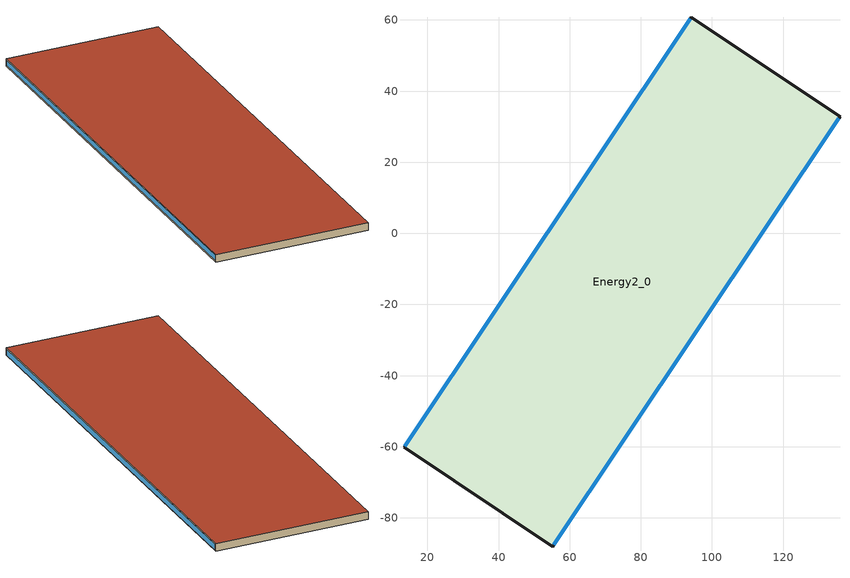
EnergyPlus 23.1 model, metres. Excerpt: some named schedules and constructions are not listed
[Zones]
Energy2_0
 floor outside (90.1-2019 Nonresidential CZ 0 Exterior Floor (Mass)): 94.16,60.76 136,32.83 55.24,-88.12 13.4,-60.18 z-14.42
 wall outside (90.1-2019 Nonresidential CZ 0 Exterior Wall (Mass)): 94.16,60.76 13.4,-60.18 55.24,-88.12 136,32.83 94.16,60.76 z-14.42:-11.9
 window (Solarban 72 (2) on Starphire - Solarban 72 (4) on Starphire - Starphire (Argon)): 93.92,60.4 13.64,-59.81 z-13.89:-12.27; 55.58,-87.61 135.66,32.32 z-14.08:-12.3
 roof outside (90.1-2019 Nonresidential CZ 0 Exterior Roof (Mass)): 94.16,60.76 13.4,-60.18 55.24,-88.12 136,32.83 z-11.9
[EnergyManagementSystem:Sensor] Output:Variable Index Key=Environment
Name | Output:Variable
OutdoorTemp | Site Outdoor Air Drybulb Temperature
OutdoorRelHumid | Site Outdoor Air Relative Humidity
[ZoneHVAC:IdealLoadsAirSystem]
Energy2_0 Ideal Loads Air: Maximum Heating Supply Air Temperature {C}=35; Minimum Cooling Supply Air Temperature {C}=12; Maximum Heating Supply Air Humidity Ratio {kgWater/kgDryAir}=0.01; Minimum Cooling Supply Air Humidity Ratio {kgWater/kgDryAir}=0.008; Heating Limit=LimitFlowRateAndCapacity; MaximumHeatingAirFlowRate [m3/s]=Autosize; MaximumSensibleHeatingCapacity [W]=Autosize; Cooling Limit=LimitFlowRateAndCapacity; MaximumCoolingAirFlowRate [m3/s]=Autosize; MaximumTotalCoolingCapacity [W]=Autosize; HeatingAvailabilitySchedule=Off; CoolingAvailabilitySchedule=CoolAvail_Energy2_0; Dehumidification Control Type=Humidistat; Humidification Control Type=Humidistat; Design Specification Outdoor Air Object=Energy2_0MinFreshAir; Demand Controlled Ventilation Type=OccupancySchedule; Outdoor Air Economizer Type=NoEconomizer; Heat Recovery Type=None; SensibleHeatRecoveryEffectiveness=0.7; LatentHeatRecoveryEffectiveness=0.65
[Schedule:Constant]
Off: Value=0
[Schedule:Day:Hourly]
13a46f4f-f023-4d97-bc89-9e15cc504736: Fraction, 0, 0, 0, 0, 0, 0, 0, 0, 1, 1, 1, 1, 1, 1, 1, 1, 1, 0.2, 0.2, 0.2, 0.2, 0, 0, 0
2db9fe6b-5451-4ef8-b29c-43ce3ec11145: Fraction, 0, 0, 0, 0, 0, 0, 0, 0, 0, 0, 0, 0, 0, 0, 0, 0, 0, 0, 0, 0, 0, 0, 0, 0
1834927a-b472-4396-8721-2c7e9bc78555: Fraction, 0, 0, 0, 0, 0, 0, 0, 0, 0.5, 0.5, 0.5, 0.5, 0.5, 0.5, 0.5, 0.5, 0.5, 0.2, 0.2, 0.2, 0.2, 0, 0, 0
11972c52-61c8-4f57-88bb-7496af982186: Fraction, 0.1773, 0.1773, 0.1773, 0.1773, 0.1773, 0.1773, 0.1773, 0.9, 0.9, 0.9, 0.9, 0.9, 0.9, 0.9, 0.9, 0.9, 0.9, 0.9, 0.9, 0.9, 0.9, 0.1773, 0.1773, 0.1773
d54c6378-4a6c-45db-9de4-900cf3df8b70: Fraction, 0.1773, 0.1773, 0.1773, 0.1773, 0.1773, 0.1773, 0.1773, 0.1773, 0.1773, 0.1773, 0.1773, 0.1773, 0.1773, 0.1773, 0.1773, 0.1773, 0.1773, 0.1773, 0.1773, 0.1773, 0.1773, 0.1773, 0.1773, 0.1773
852b5676-d480-4d98-a6f2-b27ff55470ac: Fraction, 0.1773, 0.1773, 0.1773, 0.1773, 0.1773, 0.1773, 0.1773, 0.1773, 0.5, 0.5, 0.5, 0.5, 0.5, 0.5, 0.5, 0.5, 0.5, 0.5, 0.5, 0.5, 0.1773, 0.1773, 0.1773, 0.1773
28ff5dd8-2adb-4925-b8d8-fbb9354c33e4: Fraction, 0.4, 0.4, 0.4, 0.4, 0.4, 0.4, 0.4, 0.4, 1, 1, 1, 1, 1, 1, 1, 1, 1, 0.4, 0.4, 0.4, 0.4, 0.4, 0.4, 0.4
d93732f1-78b8-4d49-a862-33fb61c03296: Fraction, 0.4, 0.4, 0.4, 0.4, 0.4, 0.4, 0.4, 0.4, 0.4, 0.4, 0.4, 0.4, 0.4, 0.4, 0.4, 0.4, 0.4, 0.4, 0.4, 0.4, 0.4, 0.4, 0.4, 0.4
d121ed73-165e-4655-82d5-77e987343f9d: Fraction, 0.3, 0.3, 0.3, 0.3, 0.3, 0.3, 0.3, 0.3, 0.3, 0.3, 0.3, 0.3, 0.3, 0.3, 0.3, 0.3, 0.3, 0.3, 0.3, 0.3, 0.3, 0.3, 0.3, 0.3
e1321285-c9d6-467d-9a4d-bb59ab9c38de: Fraction, 0.3, 0.3, 0.3, 0.3, 0.3, 0.3, 0.3, 0.3, 0.5, 0.5, 0.5, 0.5, 0.5, 0.5, 0.5, 0.5, 0.5, 0.3, 0.3, 0.3, 0.3, 0.3, 0.3, 0.3
6eae5fcb-f210-4554-b78a-d644e64b50cd: Temperature, 15.5556, 15.5556, 15.5556, 15.5556, 15.5556, 15.5556, 17.7778, 20, 21.1111, 21.1111, 21.1111, 21.1111, 21.1111, 21.1111, 21.1111, 21.1111, 21.1111, 21.1111, 21.1111, 21.1111, 21.1111, 15.5556, 15.5556, 15.5556
089cb1a9-872b-4d62-bde8-366e85460b60: Temperature, 15.5556, 15.5556, 15.5556, 15.5556, 15.5556, 15.5556, 15.5556, 15.5556, 15.5556, 15.5556, 15.5556, 15.5556, 15.5556, 15.5556, 15.5556, 15.5556, 15.5556, 15.5556, 15.5556, 15.5556, 15.5556, 15.5556, 15.5556, 15.5556
0abf24fc-20c7-45bb-90a8-b07ba7ab6a7e: Temperature, 29.4444, 29.4444, 29.4444, 29.4444, 29.4444, 29.4444, 27.7778, 25.5556, 23.8889, 23.8889, 23.8889, 23.8889, 23.8889, 23.8889, 23.8889, 23.8889, 23.8889, 23.8889, 23.8889, 23.8889, 23.8889, 29.4444, 29.4444, 29.4444
18258847-b270-4902-b840-7599321f034f: Temperature, 23.8889, 23.8889, 23.8889, 23.8889, 23.8889, 23.8889, 23.8889, 23.8889, 23.8889, 23.8889, 23.8889, 23.8889, 23.8889, 23.8889, 23.8889, 23.8889, 23.8889, 23.8889, 23.8889, 23.8889, 23.8889, 23.8889, 23.8889, 23.8889
21f12781-878c-47e9-a5a0-03ecfa6941f0: Fraction, 1, 1, 1, 1, 1, 1, 1, 1, 0, 0, 0, 0, 0, 1, 0, 0, 0, 0, 0, 0, 0, 0, 0, 0
fe7e3dc9-87b3-4a28-9b5f-b19a36f037ea: Fraction, 1, 1, 1, 1, 1, 1, 1, 1, 0, 0, 0, 0, 0, 0, 0, 0, 0, 0, 0, 0, 0, 0, 0, 0
a73f7112-84e2-42db-86e7-c656d65c491d: Fraction, 1, 1, 1, 1, 1, 1, 1, 1, 0, 0, 0, 1, 1, 1, 1, 1, 0, 0, 0, 0, 0, 0, 0, 1
56d89397-f1b6-4b60-b022-b20c0ff36c45: Fraction, 1, 1, 1, 1, 1, 1, 1, 1, 0, 0, 0, 0, 0, 0, 0, 0, 0, 0, 0, 0, 0, 0, 0, 1
0333a8ab-7f12-4991-ba72-e6ac38eb5f11: Fraction, 1, 1, 1, 1, 1, 1, 1, 1, 0, 0, 0, 0, 1, 1, 1, 0, 0, 0, 0, 0, 0, 0, 0, 0
563aa0a0-de1c-4dcd-9923-af4697bd2a51: Fraction, 1, 1, 1, 1, 1, 1, 1, 1, 0, 0, 0, 0, 0, 0, 0, 0, 0, 0, 0, 0, 0, 0, 1, 1
b026acb7-a1b6-44fb-9d2b-3165b5b131c3: Fraction, 1, 1, 1, 1, 1, 1, 1, 0, 0, 0, 0, 0, 1, 1, 1, 1, 0, 0, 0, 0, 0, 0, 0, 1
33981518-7ef0-442e-ab2b-ffb34e2b673a: Fraction, 1, 1, 1, 1, 1, 1, 1, 1, 0, 0, 0, 0, 1, 1, 1, 1, 1, 0, 0, 0, 0, 0, 0, 0
929dfe85-0615-4eb0-946b-ccf02b806e2e: Fraction, 1, 1, 1, 1, 1, 1, 1, 1, 0, 0, 0, 0, 1, 1, 1, 1, 1, 0, 0, 0, 0, 0, 0, 1
89f60293-fed8-48f2-a410-7197974f586e: Fraction, 1, 1, 1, 1, 1, 0, 0, 0, 0, 0, 1, 1, 1, 1, 0, 0, 0, 0, 0, 0, 0, 0, 1, 1
945f5491-48ad-41d3-8c61-1bfe93c9a4be: Fraction, 1, 1, 1, 1, 1, 0, 0, 0, 0, 0, 0, 0, 0, 0, 0, 1, 1, 1, 1, 1, 1, 1, 1, 1
bfdeaa0c-acbd-429b-9336-e543fa67744a: Fraction, 1, 1, 1, 1, 1, 1, 1, 0, 0, 0, 0, 0, 0, 0, 0, 0, 0, 0, 0, 0, 0, 0, 1, 1
924a2a8f-4cb6-4474-8844-1813272142ba: Fraction, 1, 1, 1, 1, 1, 1, 1, 0, 0, 0, 0, 0, 0, 0, 0, 0, 0, 0, 0, 0, 0, 0, 0, 1
1fd2d73d-96ab-404f-9f83-3b838016c5ef: Fraction, 1, 1, 1, 1, 1, 1, 1, 1, 1, 1, 1, 0, 0, 0, 0, 0, 0, 0, 0, 0, 1, 1, 1, 1
0eff48bd-d7ae-4497-a69b-ccaeb5255d42: Fraction, 1, 1, 1, 1, 1, 1, 0, 0, 0, 0, 0, 0, 0, 0, 0, 0, 0, 0, 0, 0, 0, 1, 1, 1
8adb5b41-13ca-4b4c-8925-bdbd0cfe70fa: Fraction, 1, 1, 1, 1, 0, 0, 0, 0, 0, 0, 0, 0, 0, 0, 0, 0, 0, 0, 0, 0, 0, 1, 1, 1
80578248-8f2d-475b-ae8a-7fab8cad3d31: Fraction, 1, 1, 1, 1, 1, 1, 1, 1, 1, 1, 1, 1, 1, 1, 0, 0, 0, 0, 0, 0, 1, 1, 1, 1
48956429-4053-4d67-8141-143e33d3aca5: Fraction, 1, 1, 1, 1, 1, 1, 0, 0, 0, 0, 0, 0, 0, 0, 0, 0, 0, 0, 0, 0, 0, 0, 1, 1
f618b59c-ee9d-41ad-af7e-3aaced08bdd3: Fraction, 0, 1, 1, 1, 1, 1, 1, 1, 0, 0, 0, 0, 0, 1, 0, 0, 0, 0, 1, 1, 1, 1, 1, 1
48b03a05-ec6a-4910-99ed-f4f71fb3f633: Fraction, 1, 1, 1, 1, 1, 1, 0, 0, 0, 0, 0, 0, 1, 1, 0, 0, 1, 1, 1, 1, 1, 1, 1, 1
f3bf0ef9-4f15-442e-8b4d-ad8c7eec6873: Fraction, 1, 1, 1, 1, 1, 1, 1, 1, 0, 0, 0, 0, 0, 0, 0, 0, 0, 0, 0, 0, 0, 1, 1, 1
24b0406e-8c7e-4a7e-aae1-926edce474ec: Fraction, 1, 1, 1, 0, 0, 0, 0, 0, 0, 0, 0, 0, 0, 0, 0, 0, 0, 0, 0, 0, 0, 0, 0, 0
e4907555-4e54-4120-b1cd-4672fa906bf1: Fraction, 1, 1, 1, 1, 1, 1, 1, 1, 0, 0, 0, 0, 1, 1, 1, 1, 0, 0, 0, 0, 0, 0, 0, 0
5d1492c2-2402-4f14-b121-478ca3afdd3d: Fraction, 0, 0, 0, 0, 0, 0, 0, 0, 1, 1, 1, 1, 1, 1, 1, 1, 0, 0, 0, 0, 0, 0, 0, 0
8cde0b73-3c50-42f0-9d71-1ad014163f18: Fraction, 0, 0, 0, 1, 1, 1, 1, 1, 0, 0, 0, 0, 0, 0, 0, 0, 0, 0, 0, 0, 0, 0, 0, 0
6866fbef-0c7b-4552-afa1-fb17d8117ed4: Fraction, 0, 0, 0, 1, 1, 1, 1, 1, 0, 0, 0, 0, 0, 1, 1, 1, 0, 0, 0, 0, 0, 0, 0, 0
fbc1f4b1-94fd-4158-a6fc-4464aa89db36: Fraction, 0, 1, 1, 1, 1, 1, 1, 1, 0, 0, 0, 0, 0, 1, 1, 0, 0, 0, 0, 0, 0, 0, 0, 0
1b8cd8db-6828-4990-a967-d053e3eaf599: Fraction, 0, 0, 0, 0, 1, 1, 1, 1, 0, 0, 0, 0, 0, 0, 0, 0, 0, 0, 0, 0, 0, 0, 0, 0
e888f13a-7708-402c-bcb5-ba7acb6079db: Fraction, 1, 1, 1, 1, 1, 1, 1, 1, 1, 0, 1, 1, 1, 1, 1, 1, 1, 0, 0, 1, 1, 1, 1, 1
2d2cce79-955b-4863-8bdb-a3a38817c5fe: Fraction, 1, 1, 1, 1, 1, 1, 1, 1, 0, 0, 0, 1, 1, 1, 1, 1, 0, 1, 1, 1, 1, 1, 1, 1
37f10f19-8397-472c-8997-6e170ab28a6f: Fraction, 0, 1, 1, 1, 1, 1, 1, 1, 0, 0, 0, 0, 1, 1, 1, 0, 0, 0, 0, 0, 0, 0, 0, 0
bd344d2e-72e5-4330-bb72-d0483782c11b: Fraction, 0, 0, 0, 0, 0, 0, 0, 0, 0, 0, 0, 0, 1, 0, 0, 0, 0, 0, 0, 0, 0, 0, 0, 0
7c939d7d-cd16-492d-885f-dfab2e34adff: Fraction, 0, 1, 1, 1, 1, 1, 1, 1, 0, 0, 0, 0, 0, 0, 0, 0, 0, 0, 0, 0, 0, 0, 0, 0
e164762b-5979-400a-a8ff-6dd701871c5f: Fraction, 0, 1, 0, 0, 1, 0, 0, 0, 0, 0, 0, 1, 1, 1, 1, 1, 1, 0, 0, 0, 0, 0, 0, 0
4fc9ed29-d7b6-44db-950a-15beb9ebb37b: Fraction, 0, 0, 0, 0, 0, 0, 0, 0, 0, 0, 0, 0, 1, 0, 1, 0, 0, 0, 0, 0, 0, 0, 0, 0
88e8619d-58fe-4249-99d8-fe70512d1af5: Fraction, 0, 0, 0, 0, 0, 0, 0, 0, 0, 0, 0, 1, 0, 0, 1, 1, 0, 0, 0, 0, 0, 0, 0, 1
22a27895-f3ba-4ec6-94f2-b4f0f2c895e8: Fraction, 0, 0, 0, 1, 1, 1, 1, 1, 0, 0, 0, 1, 1, 1, 1, 0, 0, 0, 0, 0, 0, 1, 1, 0
c129f35f-2883-4a62-8be4-1dfcb928e478: Fraction, 0, 1, 1, 1, 1, 1, 1, 1, 0, 0, 0, 1, 1, 1, 1, 1, 0, 0, 1, 0, 0, 1, 1, 1
cef555a9-8f2c-4cae-a8bb-3c9906090c56: Fraction, 1, 1, 1, 1, 1, 1, 1, 1, 0, 0, 0, 1, 1, 1, 1, 0, 0, 0, 0, 1, 0, 0, 1, 1
fe5e9fc1-4e52-42fc-89f5-21a3e4e988cb: Fraction, 1, 1, 1, 1, 1, 1, 1, 1, 1, 1, 0, 0, 0, 0, 0, 0, 0, 0, 0, 1, 1, 1, 1, 1
48caa031-848f-4372-a5b1-15461784c8cb: Fraction, 1, 1, 1, 1, 1, 1, 1, 1, 0, 0, 0, 1, 1, 1, 1, 1, 1, 0, 1, 1, 1, 1, 1, 1
2fc52fb4-8229-4bd4-b20a-1791686991ef: Fraction, 1, 1, 0, 0, 1, 1, 0, 0, 0, 0, 0, 1, 0, 0, 1, 1, 0, 0, 0, 0, 0, 0, 0, 0
af89ec07-b891-4201-9c88-12cb8b9d20bc: Fraction, 0, 1, 1, 0, 1, 1, 0, 0, 0, 0, 0, 1, 1, 1, 1, 1, 1, 0, 0, 0, 0, 0, 0, 0
d1607279-2ac5-4c14-b95d-6053dd797aea: Fraction, 0, 0, 0, 0, 1, 1, 1, 1, 0, 0, 0, 1, 1, 1, 1, 1, 0, 0, 0, 0, 0, 0, 0, 0
fb577d99-8cd6-4267-86de-9bd59162c578: Fraction, 1, 1, 1, 1, 1, 1, 1, 1, 0, 0, 0, 1, 1, 1, 1, 1, 0, 0, 0, 0, 0, 0, 0, 0
b83d324d-5218-4d99-ac76-73b903d5b33d: Fraction, 0, 0, 1, 1, 1, 1, 1, 0, 0, 0, 0, 1, 1, 1, 1, 1, 1, 0, 0, 0, 0, 0, 0, 0
e5d67b4b-f536-4cce-aa0f-aae9326d9816: Fraction, 0, 0, 0, 0, 0, 0, 0, 0, 0, 0, 0, 0, 0, 1, 0, 0, 0, 0, 0, 0, 0, 0, 0, 0
f2348dd7-d9e1-4549-a9e7-f9f96cd8633b: Fraction, 0, 0, 0, 0, 0, 0, 0, 0, 0, 0, 0, 1, 1, 1, 0, 0, 0, 0, 0, 0, 0, 0, 0, 0
1292176d-a558-4a9b-bca7-40e962ce1e5a: Fraction, 0, 0, 0, 0, 0, 0, 0, 0, 0, 0, 0, 0, 1, 1, 1, 1, 0, 0, 0, 0, 0, 0, 0, 0
620ee52b-3ac3-4233-acb6-e3fef04a9745: Fraction, 0, 0, 0, 1, 1, 1, 1, 1, 0, 0, 0, 1, 1, 1, 1, 1, 0, 0, 0, 0, 0, 0, 0, 0
fd1aff2d-39ed-4238-8141-71dbc006fd1f: Fraction, 1, 1, 1, 0, 1, 1, 1, 1, 0, 0, 0, 1, 1, 1, 1, 1, 1, 0, 0, 0, 0, 0, 0, 1
cfc1c589-d08e-4b56-b9f7-22530813750a: Fraction, 1, 1, 1, 1, 1, 1, 1, 1, 0, 0, 0, 1, 1, 1, 1, 1, 1, 0, 0, 0, 0, 0, 0, 1
6b6fd196-1a8d-4ba5-81da-193bafcdf111: Fraction, 1, 1, 1, 1, 0, 0, 0, 1, 0, 0, 1, 1, 1, 1, 1, 1, 1, 0, 0, 0, 0, 0, 0, 0
c769405a-e0ef-4ebd-b90b-7f401a151288: Fraction, 1, 1, 1, 1, 0, 0, 0, 0, 0, 0, 0, 1, 1, 1, 1, 1, 1, 0, 0, 0, 0, 0, 0, 0
68fe2891-ed24-4df1-856a-f7462a0e4480: Fraction, 0, 0, 0, 0, 0, 0, 0, 0, 0, 0, 0, 1, 1, 1, 1, 1, 0, 0, 0, 0, 0, 1, 1, 1
247e6a7f-472e-4a30-9508-a1b3528e340d: Fraction, 1, 1, 1, 1, 1, 1, 1, 1, 1, 1, 0, 0, 0, 0, 1, 1, 0, 0, 0, 1, 1, 0, 1, 0
fd0f76b6-7959-4420-8d44-bc357bad99ac: Fraction, 0, 1, 1, 1, 1, 1, 1, 1, 1, 1, 1, 1, 0, 1, 0, 1, 1, 1, 1, 1, 1, 1, 1, 1
fc4b0588-b6f4-4942-a87b-50d6d558951f: Fraction, 1, 1, 1, 1, 1, 1, 1, 1, 0, 0, 0, 1, 0, 1, 1, 0, 0, 0, 0, 1, 0, 1, 1, 1
9a0d2cdc-bf70-4482-80be-2c59644eb95f: Fraction, 1, 1, 1, 1, 1, 1, 1, 1, 0, 0, 0, 1, 1, 1, 1, 1, 1, 1, 0, 0, 0, 0, 0, 0
f644d704-e214-4f5f-8555-492920dbc766: Fraction, 1, 0, 1, 1, 1, 0, 1, 1, 0, 0, 0, 1, 1, 1, 1, 1, 1, 0, 0, 0, 0, 0, 0, 0
deda971f-f25b-480a-b77f-caacd7064db8: Fraction, 0, 0, 0, 0, 0, 1, 1, 0, 0, 0, 0, 0, 1, 1, 1, 1, 0, 0, 0, 0, 1, 1, 1, 0
ef51f257-0d73-4bda-9942-14d475410d0f: Fraction, 0, 1, 0, 1, 1, 1, 1, 1, 0, 0, 0, 1, 1, 1, 1, 1, 1, 0, 0, 0, 0, 0, 0, 0
35478fa0-0fa8-4697-b19a-27e67c41df23: Fraction, 0, 1, 1, 1, 1, 1, 0, 1, 0, 0, 0, 1, 1, 1, 1, 1, 1, 1, 0, 0, 0, 0, 0, 0
03304ea6-c0d4-4455-88d7-0affab8cab73: Fraction, 0, 0, 0, 1, 1, 1, 1, 1, 0, 0, 0, 1, 1, 1, 1, 1, 1, 1, 0, 0, 0, 0, 0, 0
a3b57e55-2349-4a9e-8df5-443d0ea0671e: Fraction, 0, 0, 0, 0, 1, 1, 1, 1, 0, 0, 0, 1, 1, 1, 1, 1, 1, 1, 0, 0, 0, 0, 0, 0
6a074689-baf7-4c8d-b032-824a1ac253a4: Fraction, 0, 0, 1, 1, 1, 1, 1, 1, 0, 0, 0, 1, 1, 1, 1, 1, 0, 1, 1, 1, 0, 1, 1, 1
040560f2-dba6-4fb4-b05e-927241e955ef: Fraction, 0, 0, 0, 0, 1, 1, 1, 1, 0, 0, 1, 1, 1, 1, 1, 1, 1, 0, 0, 0, 0, 0, 0, 0
3fa193b9-2cf2-48b1-a4d2-47a411e17864: Fraction, 0, 0, 0, 0, 0, 1, 0, 0, 0, 1, 1, 1, 1, 1, 1, 1, 1, 1, 0, 0, 0, 0, 0, 0
2a544d4b-e79d-4a35-b422-dbdd26882ee6: Fraction, 0, 0, 0, 1, 1, 1, 1, 0, 0, 0, 0, 1, 1, 1, 1, 1, 1, 1, 0, 0, 0, 0, 0, 0
c0a26d80-857e-46c4-bbdc-f7681e6c6ce8: Fraction, 1, 1, 1, 0, 1, 0, 1, 1, 0, 0, 0, 0, 1, 1, 1, 1, 1, 0, 0, 0, 0, 0, 0, 0
40409bc4-246b-401c-9ce9-8dc75bb82309: Fraction, 0, 0, 1, 1, 1, 1, 1, 1, 0, 1, 1, 1, 1, 1, 0, 1, 0, 0, 0, 1, 0, 0, 1, 1
1c089fa8-2d92-4b00-bce6-2bc76849936f: Fraction, 1, 1, 1, 1, 1, 1, 0, 1, 0, 1, 1, 1, 1, 1, 1, 1, 1, 1, 0, 0, 0, 0, 0, 0
faf0f2ff-b69b-4006-a516-179f375f6cc7: Fraction, 0, 1, 1, 1, 1, 1, 0, 1, 0, 0, 0, 1, 1, 1, 0, 0, 0, 0, 0, 0, 0, 0, 0, 1
42d3b23a-1589-4b94-9801-b29ca5226d1a: Fraction, 1, 1, 1, 1, 1, 1, 1, 1, 0, 1, 1, 1, 1, 1, 1, 0, 1, 0, 0, 1, 1, 1, 1, 1
5bd35ddf-6355-4d7c-a9fb-fb8ead553ff8: Fraction, 1, 1, 1, 1, 1, 1, 1, 0, 0, 0, 0, 0, 1, 1, 1, 1, 0, 0, 0, 0, 0, 0, 1, 0
777257d0-44d8-4b7c-adb6-d3d30bcce080: Fraction, 0, 0, 1, 1, 1, 1, 1, 1, 0, 1, 1, 1, 1, 1, 1, 1, 1, 1, 1, 0, 0, 0, 0, 0
07668817-0900-4bfe-8131-a75a8c3d6589: Fraction, 1, 1, 1, 1, 1, 1, 1, 1, 0, 0, 1, 1, 1, 0, 0, 0, 0, 0, 0, 1, 0, 1, 1, 1
f6216e74-f1ca-4e1f-b9b7-bd173bcdadd6: Fraction, 1, 1, 1, 1, 1, 1, 1, 1, 0, 0, 0, 1, 1, 1, 1, 1, 0, 0, 0, 0, 0, 1, 1, 1
418742b6-3cec-4ced-a040-64d9408f9e55: Fraction, 1, 1, 1, 1, 1, 1, 1, 1, 0, 1, 1, 0, 1, 1, 1, 0, 0, 0, 0, 1, 1, 1, 1, 1
4acfbe41-f8da-4b76-9d7f-c411186f68db: Fraction, 1, 1, 1, 1, 1, 1, 1, 1, 0, 0, 1, 1, 1, 1, 1, 1, 1, 1, 0, 0, 0, 0, 0, 0
a782ae9c-3ad5-4af9-9014-95e26503d161: Fraction, 0, 1, 1, 0, 1, 1, 1, 1, 0, 1, 1, 1, 1, 1, 1, 1, 0, 1, 1, 1, 1, 1, 1, 1
ef59ab62-535a-4d4c-b357-9d36f21db15a: Fraction, 1, 1, 0, 1, 1, 1, 1, 1, 0, 0, 1, 1, 1, 0, 0, 0, 1, 1, 0, 1, 1, 1, 1, 1
3cf0abc0-4943-42af-916e-6a524b43a15b: Fraction, 1, 1, 1, 1, 1, 1, 1, 1, 0, 0, 1, 1, 1, 1, 1, 0, 1, 1, 1, 1, 1, 1, 1, 1
2922c6b1-5d88-4ec3-b7a9-ce6d7ab5c7c7: Fraction, 1, 1, 1, 1, 1, 1, 1, 1, 1, 0, 1, 1, 1, 1, 1, 0, 1, 0, 0, 1, 1, 1, 1, 1
03532697-e190-4429-a7f8-a2df7f09cb6a: Fraction, 1, 1, 1, 1, 1, 1, 1, 1, 1, 1, 1, 1, 1, 1, 0, 0, 0, 0, 0, 0, 0, 1, 1, 1
a03a8b5c-6e2a-4273-9b30-3abd42bfa949: Fraction, 1, 1, 1, 1, 0, 0, 0, 0, 0, 0, 1, 1, 1, 1, 1, 1, 1, 0, 0, 0, 0, 0, 0, 0
f6056679-43c8-4768-b202-6dfb0cac6d7f: Fraction, 0, 1, 1, 1, 1, 1, 1, 1, 0, 0, 0, 1, 1, 1, 1, 1, 1, 1, 0, 0, 0, 0, 0, 0
d833264e-36c0-4f47-b711-d5e41d2810b3: Fraction, 0, 1, 0, 0, 1, 0, 1, 0, 0, 0, 1, 1, 1, 1, 1, 1, 1, 0, 0, 0, 0, 0, 0, 0
7118c10f-2dda-4c7f-8073-a51c16ee5319: Fraction, 0, 1, 1, 1, 1, 1, 1, 1, 0, 1, 1, 1, 1, 1, 1, 1, 1, 1, 0, 0, 0, 0, 0, 0
4bb4039b-8453-4cb9-bab4-de7d245dfd5e: Fraction, 0, 0, 0, 0, 1, 0, 0, 0, 0, 1, 1, 1, 1, 1, 1, 1, 1, 1, 1, 0, 0, 0, 0, 0
1240c217-1516-4f00-bcad-f19f8ecc6c1e: Fraction, 0, 0, 0, 0, 1, 1, 0, 1, 0, 0, 1, 1, 0, 1, 1, 1, 1, 1, 1, 1, 1, 1, 1, 1
12842048-7561-47df-8462-a24a1f7244ba: Fraction, 1, 1, 1, 1, 1, 1, 1, 1, 0, 0, 0, 1, 1, 1, 1, 1, 1, 0, 0, 0, 0, 0, 0, 0
28b23c99-2f04-4d59-b248-dd27ad514d4e: Fraction, 0, 1, 1, 1, 1, 1, 1, 1, 0, 0, 1, 1, 1, 0, 0, 0, 0, 0, 0, 0, 0, 0, 0, 1
945353e4-c752-41d7-9c6f-6a00d0f09f51: Fraction, 1, 1, 1, 1, 1, 1, 1, 1, 0, 0, 1, 1, 1, 1, 1, 1, 1, 0, 1, 0, 0, 0, 0, 0
d1e5684f-9446-4a66-b264-13cff8c93317: Fraction, 0, 0, 0, 0, 1, 1, 0, 0, 0, 0, 1, 1, 0, 0, 0, 1, 1, 0, 0, 1, 1, 1, 1, 1
e4126a6d-ff5c-4901-987c-693825d30be9: Fraction, 1, 1, 1, 1, 1, 1, 1, 1, 0, 0, 0, 1, 1, 1, 1, 0, 0, 1, 1, 1, 1, 1, 1, 1
5bd4ad17-75fd-48ff-a9ee-d034166fd435: Fraction, 1, 1, 1, 1, 1, 1, 1, 1, 0, 0, 0, 1, 1, 1, 1, 0, 1, 1, 0, 0, 0, 0, 0, 0
d24ce780-84c7-49de-b3da-97d18bb316db: Fraction, 0, 0, 0, 0, 1, 0, 0, 0, 0, 1, 0, 1, 1, 1, 0, 1, 1, 1, 1, 1, 1, 1, 1, 1
7ac68a5e-c14b-4acc-8eb3-04309d59ca17: Fraction, 1, 1, 1, 1, 1, 1, 1, 1, 1, 0, 0, 1, 1, 1, 1, 1, 0, 0, 0, 0, 0, 0, 0, 0
ce43f42a-dbaf-4e2a-a31c-a22fca9d927e: Fraction, 1, 1, 1, 1, 1, 1, 1, 1, 0, 1, 1, 1, 1, 1, 1, 0, 0, 0, 0, 0, 0, 0, 0, 0
deacdad1-8531-4542-9c15-d51afb5f3eca: Fraction, 1, 1, 1, 0, 1, 1, 0, 1, 0, 0, 0, 1, 1, 1, 0, 0, 0, 0, 0, 0, 0, 0, 0, 0
65c5a26b-93f6-43db-89b1-2edcf1d2a871: Fraction, 0, 0, 0, 0, 0, 0, 0, 0, 1, 1, 1, 1, 1, 1, 1, 1, 1, 1, 1, 0, 0, 0, 0, 0
796faa29-932d-488f-a453-ac09a0164886: Fraction, 0, 0, 0, 0, 1, 0, 1, 1, 1, 1, 1, 1, 1, 1, 1, 1, 1, 1, 0, 0, 0, 0, 0, 0
f2e9ae9f-7d83-4116-bea7-bb3eee6ec1e0: Fraction, 0, 0, 0, 0, 0, 1, 1, 1, 1, 1, 1, 1, 1, 1, 1, 1, 1, 1, 1, 0, 0, 0, 0, 0
62a0da0d-1985-4205-95f8-13df2a002189: Fraction, 0, 0, 0, 0, 1, 0, 1, 0, 0, 1, 1, 1, 1, 1, 1, 1, 1, 1, 1, 0, 0, 0, 0, 0
20f53bbb-7614-41ce-999a-12817a115233: Fraction, 0, 0, 0, 0, 1, 1, 1, 1, 0, 1, 1, 1, 1, 1, 1, 1, 1, 1, 1, 0, 0, 0, 0, 0
649b1e9c-f08d-4d10-8f5b-7866fb2bea0c: Fraction, 0, 0, 0, 0, 0, 0, 0, 0, 1, 1, 1, 1, 1, 1, 0, 0, 0, 0, 0, 1, 0, 0, 0, 0
424100b7-c89f-406d-81ad-2ab6784921c9: Fraction, 0, 1, 0, 0, 1, 0, 1, 1, 0, 1, 1, 1, 1, 0, 1, 0, 0, 0, 0, 0, 0, 0, 0, 1
44c520e3-810c-43c7-8a33-bdb09d5faee0: Fraction, 1, 0, 1, 1, 1, 1, 1, 0, 0, 1, 1, 1, 0, 0, 1, 1, 1, 0, 0, 0, 0, 0, 0, 0
ed1cf80a-3745-4285-aa41-b608ffe2bd7b: Fraction, 1, 1, 0, 1, 1, 1, 1, 1, 0, 1, 1, 1, 1, 1, 1, 0, 0, 0, 0, 0, 0, 0, 0, 0
9930118c-3f81-4edb-a75e-fff7f7933b8d: Fraction, 0, 1, 1, 1, 1, 1, 1, 1, 0, 1, 1, 1, 0, 1, 1, 1, 0, 1, 0, 1, 1, 0, 1, 0
3b67867d-2ab3-4232-ad3c-7b4f1908d3d6: Fraction, 1, 1, 1, 1, 1, 1, 1, 1, 0, 0, 0, 0, 1, 0, 0, 0, 0, 0, 0, 0, 0, 0, 1, 0
438c2cdb-21a0-489f-85b2-f96a1c56b93e: Fraction, 1, 1, 0, 1, 1, 1, 1, 1, 0, 1, 1, 1, 1, 1, 1, 1, 1, 1, 0, 0, 0, 0, 0, 0
3feb5bed-b10b-497e-8138-00ec26a55d2f: Fraction, 0, 0, 0, 0, 0, 0, 0, 0, 0, 1, 1, 0, 0, 1, 1, 0, 0, 0, 0, 0, 0, 1, 1, 1
532603ee-2c30-45cc-bc11-6f9c882f2bcd: Fraction, 1, 1, 1, 1, 1, 1, 0, 0, 0, 0, 1, 1, 1, 1, 1, 1, 1, 1, 0, 0, 0, 0, 0, 0
410bf758-8285-4925-bc38-2d53411c20f3: Fraction, 0, 0, 0, 0, 0, 0, 0, 0, 0, 0, 1, 1, 1, 1, 1, 1, 1, 1, 0, 0, 0, 0, 0, 0
e2fdbc1d-0f24-43db-a23c-814be90db3bf: Fraction, 0, 0, 0, 1, 1, 1, 0, 0, 0, 0, 0, 0, 1, 1, 0, 0, 1, 1, 0, 0, 0, 1, 1, 1
48f67c4e-d2f1-4fe1-a4ac-b2ba4bfd4c18: Fraction, 1, 1, 1, 1, 1, 1, 1, 1, 0, 1, 1, 1, 0, 0, 0, 0, 0, 0, 0, 0, 0, 0, 0, 1
fef71ab9-ae6a-4b58-af74-72e634e8805e: Fraction, 1, 1, 1, 1, 1, 1, 1, 1, 1, 0, 0, 0, 1, 1, 1, 1, 0, 0, 0, 0, 0, 0, 1, 1
a43f706e-254f-403f-9535-4faec589e65e: Fraction, 1, 1, 1, 1, 1, 1, 1, 1, 0, 0, 1, 1, 1, 1, 1, 1, 1, 0, 0, 0, 0, 0, 0, 0
00930dbc-dcf5-41f5-9291-e748d616e104: Fraction, 1, 1, 1, 1, 1, 1, 1, 1, 0, 0, 1, 1, 1, 1, 0, 0, 1, 1, 1, 1, 1, 1, 1, 1
5d106168-4c17-4b0a-95d3-9038262cca63: Fraction, 1, 1, 1, 1, 1, 1, 1, 1, 0, 0, 1, 1, 1, 1, 0, 0, 0, 1, 1, 1, 1, 1, 1, 1
f32f2b9e-0e08-431b-87b4-2e9a28df82ad: Fraction, 0, 0, 0, 0, 1, 1, 1, 1, 0, 0, 0, 0, 0, 0, 0, 0, 0, 0, 0, 0, 0, 0, 1, 1
57c0aa04-12a2-4e72-b5ef-28b91fd401ee: Fraction, 1, 1, 1, 1, 1, 1, 1, 1, 1, 1, 1, 1, 1, 1, 1, 1, 1, 1, 1, 0, 0, 0, 0, 0
59cc4791-1bc7-4307-bdf7-57cfaa0140f0: Fraction, 0, 0, 0, 0, 0, 0, 0, 0, 0, 0, 1, 1, 1, 1, 1, 0, 0, 0, 0, 0, 0, 1, 1, 1
9f9f056e-74d9-4dcc-919b-d4668ad802b3: Fraction, 1, 1, 1, 1, 1, 1, 1, 1, 1, 0, 0, 0, 1, 1, 1, 1, 1, 0, 0, 0, 0, 0, 0, 0
999e3e02-5033-484e-86ba-e13dadab39f9: Fraction, 0, 1, 0, 0, 0, 1, 1, 1, 0, 0, 1, 1, 1, 0, 0, 0, 0, 0, 0, 0, 0, 0, 0, 0
54cae262-c8d8-4336-8697-2152426b52b3: Fraction, 1, 1, 1, 1, 1, 1, 1, 1, 1, 0, 0, 0, 0, 0, 0, 0, 1, 1, 0, 0, 0, 0, 0, 0
5238fdd8-3ef2-449d-95a3-aa4748d9a0bd: Fraction, 0, 0, 0, 1, 1, 0, 0, 0, 0, 1, 1, 1, 0, 0, 0, 0, 0, 0, 0, 0, 0, 0, 0, 0
8803fa26-1171-4d0d-8657-ba655f6f847a: Fraction, 0, 0, 0, 0, 0, 0, 0, 0, 0, 1, 1, 1, 0, 0, 0, 0, 0, 0, 0, 0, 1, 1, 1, 1
49580c26-de15-44e5-a76b-5f4c9b68fbea: Fraction, 1, 1, 1, 1, 1, 1, 1, 1, 0, 0, 1, 1, 1, 1, 1, 1, 1, 1, 1, 0, 0, 0, 0, 0
8f2727d6-a127-494e-b087-379aa7b2e1e6: Fraction, 0, 1, 1, 1, 1, 1, 0, 0, 0, 1, 1, 1, 1, 1, 1, 1, 1, 0, 0, 0, 0, 0, 0, 0
a8a513ee-0a73-4aca-b3e4-6e6f70aa478c: Fraction, 0, 1, 1, 1, 1, 1, 1, 1, 1, 0, 0, 1, 1, 1, 1, 1, 0, 0, 0, 0, 0, 0, 0, 0
5276a669-35ba-488b-8cf2-8095d70f4362: Fraction, 0, 0, 0, 0, 0, 0, 0, 0, 0, 0, 0, 0, 1, 1, 1, 1, 0, 0, 0, 0, 0, 0, 0, 1
ce42af6e-dbd6-494a-884a-4f3af4f6cd0a: Fraction, 0, 0, 0, 0, 0, 0, 0, 0, 0, 0, 0, 0, 1, 1, 1, 1, 1, 1, 0, 0, 0, 0, 0, 0
c2aff41b-7ce0-47f1-bfaf-2db0df55f4c9: Fraction, 0, 0, 1, 1, 1, 1, 1, 1, 0, 0, 0, 0, 0, 0, 0, 0, 0, 0, 0, 0, 0, 0, 0, 0
b1f3f25d-ae1a-4f19-9710-b1780aa0413d: Fraction, 0, 0, 0, 0, 0, 0, 0, 0, 0, 0, 0, 0, 0, 0, 0, 0, 0, 0, 0, 0, 0, 0, 1, 1
4b7e719e-d5c8-4e4d-878b-dc37f357c858: Fraction, 0, 0, 0, 1, 1, 1, 1, 1, 1, 0, 0, 0, 0, 0, 0, 0, 1, 0, 0, 0, 0, 0, 0, 0
c2d91c93-a84b-47e1-a321-41aceb127ce1: Fraction, 0, 0, 0, 1, 1, 1, 1, 1, 0, 0, 1, 1, 1, 1, 1, 1, 1, 0, 0, 0, 0, 0, 0, 0
ffc6ec79-a613-40be-a7f5-bab39c521ea3: Fraction, 0, 1, 1, 1, 1, 1, 1, 0, 0, 0, 1, 1, 1, 1, 1, 1, 1, 1, 0, 0, 0, 0, 0, 0
9adfccb3-b05a-48f9-8553-4480c69a8b18: Fraction, 0, 0, 0, 0, 0, 0, 0, 0, 0, 1, 1, 1, 1, 1, 1, 1, 0, 0, 0, 0, 0, 0, 0, 0
982ed253-0d68-448f-aeec-34cbb00bcff1: Fraction, 0, 1, 1, 1, 1, 1, 1, 1, 1, 1, 1, 0, 1, 1, 1, 1, 1, 1, 0, 0, 0, 0, 0, 0
15d4832c-9961-4977-a36f-7fe9d4944f84: Fraction, 0, 1, 0, 1, 0, 0, 0, 1, 0, 0, 1, 1, 1, 1, 1, 1, 1, 1, 1, 0, 1, 1, 0, 0
80d16617-df38-4a8c-9d2c-637a9ab51fb5: Fraction, 0, 0, 0, 0, 0, 0, 0, 0, 0, 0, 1, 1, 1, 1, 1, 1, 1, 1, 1, 1, 0, 0, 0, 0
153f5042-af64-4b1d-8fb2-66702a19862d: Fraction, 0, 0, 0, 0, 0, 0, 0, 0, 1, 1, 1, 1, 1, 1, 1, 1, 1, 0, 0, 0, 0, 0, 0, 0
7a8cbd05-bd49-46f8-b1f0-a0e9a25a6a03: Fraction, 0, 0, 0, 0, 0, 0, 0, 0, 0, 0, 1, 0, 0, 1, 1, 1, 1, 1, 1, 0, 0, 0, 0, 0
7be6ae7c-bba6-4fee-8d10-c16f7229239e: Fraction, 0, 0, 0, 1, 1, 0, 0, 0, 0, 1, 1, 1, 1, 0, 0, 0, 0, 0, 0, 0, 0, 0, 1, 0
856438d1-7c2d-48e5-9006-ab11c58a1826: Fraction, 0, 1, 1, 1, 1, 0, 1, 1, 0, 0, 0, 0, 1, 1, 1, 1, 1, 1, 1, 0, 0, 0, 0, 0
d0773173-e2a8-42e5-b89c-f17aa8c5db9c: Fraction, 0, 1, 0, 0, 1, 0, 1, 0, 0, 1, 1, 1, 1, 1, 1, 1, 1, 1, 1, 1, 0, 0, 0, 0
e3f47c24-41a8-43ee-94c4-bfbdfae2e284: Fraction, 0, 0, 0, 0, 0, 0, 0, 0, 0, 1, 1, 1, 1, 1, 1, 1, 1, 1, 1, 1, 1, 0, 0, 0
ecc2a895-8356-4aa3-9a35-473a95006c5a: Fraction, 0, 0, 0, 0, 0, 0, 0, 0, 1, 1, 1, 1, 1, 1, 1, 1, 1, 1, 1, 1, 1, 0, 0, 0
6bb55be7-ff9b-4550-b499-fef2fd424695: Fraction, 0, 0, 0, 0, 0, 0, 0, 1, 0, 1, 0, 0, 1, 1, 1, 0, 0, 1, 0, 0, 0, 0, 0, 0
920dfd82-b05e-47d6-9812-ae16021ac0c5: Fraction, 0, 0, 0, 1, 1, 1, 1, 0, 0, 0, 0, 1, 1, 1, 1, 1, 1, 0, 0, 0, 0, 0, 0, 0
d4a5fd76-da7e-47df-8bbb-4d065e770545: Fraction, 0, 1, 0, 0, 0, 0, 0, 0, 0, 1, 1, 1, 1, 1, 1, 1, 1, 1, 1, 0, 1, 0, 0, 0
83774218-9d70-4db2-b00f-ad1e85ccdc94: Fraction, 0, 0, 0, 0, 0, 0, 0, 0, 0, 0, 0, 1, 1, 1, 1, 1, 1, 0, 1, 1, 1, 1, 1, 0
4ba8e317-f2ca-4678-90e1-49e1503d8f58: Fraction, 0, 1, 1, 0, 1, 0, 0, 1, 0, 0, 0, 1, 1, 1, 0, 0, 1, 0, 0, 1, 1, 1, 1, 0
6b8edae2-19fc-446d-bf07-21f580909f1d: Fraction, 1, 1, 1, 1, 1, 1, 1, 1, 0, 0, 0, 1, 1, 1, 1, 1, 1, 1, 0, 0, 0, 0, 1, 1
4b03dabf-1b02-4d9a-9319-2b7199a96892: Fraction, 0, 1, 0, 0, 1, 1, 1, 1, 0, 0, 1, 1, 1, 0, 0, 0, 0, 1, 0, 1, 1, 0, 1, 1
a7373ee7-584c-41ea-9efa-69c6d90bce19: Fraction, 1, 1, 1, 1, 0, 0, 0, 0, 0, 0, 0, 1, 1, 0, 1, 1, 1, 1, 1, 0, 0, 0, 0, 0
4591d92b-2b39-4bbc-be05-62e69001a1c9: Fraction, 0, 0, 0, 0, 1, 1, 1, 1, 1, 0, 1, 1, 1, 0, 1, 1, 1, 0, 0, 0, 0, 0, 0, 0
ca7682c1-b991-400a-8b68-f542aac56332: Fraction, 0, 1, 1, 1, 1, 1, 1, 1, 0, 0, 0, 1, 1, 1, 1, 1, 0, 0, 0, 0, 0, 0, 0, 0
2a2f456a-e649-4860-a97c-2119fe1ac14e: Fraction, 0, 0, 0, 0, 0, 0, 0, 0, 0, 0, 0, 1, 1, 0, 1, 1, 1, 1, 0, 0, 0, 0, 0, 0
febf12f9-60a8-4ba2-8cbf-e0b71f0fa99c: Fraction, 0, 0, 0, 0, 0, 0, 0, 0, 0, 1, 0, 1, 1, 1, 1, 1, 1, 1, 0, 0, 0, 0, 0, 0
c808a540-1c4a-4f13-9c8c-10dafa886938: Fraction, 0, 0, 0, 0, 0, 0, 0, 0, 0, 0, 1, 1, 1, 0, 1, 1, 1, 1, 0, 0, 0, 0, 0, 0
be99b4e7-5c7b-4968-9a58-ef96ef956973: Fraction, 0, 0, 0, 0, 0, 0, 1, 1, 1, 0, 1, 0, 0, 0, 0, 0, 0, 0, 0, 1, 0, 0, 0, 0
918d1776-9697-42a1-a28b-aed7590f0dff: Fraction, 1, 0, 0, 0, 1, 0, 0, 0, 0, 0, 1, 1, 0, 1, 1, 1, 1, 0, 0, 0, 0, 0, 0, 0
c63c6fef-340f-45c7-bd48-918d851419e9: Fraction, 0, 0, 0, 0, 0, 0, 0, 0, 0, 1, 1, 1, 0, 0, 1, 1, 1, 1, 0, 0, 0, 0, 0, 0
bdaabd5e-fcbb-4452-a55f-8b271a2b0bfa: Fraction, 0, 0, 0, 0, 0, 0, 0, 0, 0, 1, 1, 1, 1, 1, 1, 1, 1, 1, 1, 0, 0, 0, 0, 0
3260a22d-3216-4cdc-8203-295bd020b17b: Fraction, 0, 0, 0, 0, 0, 0, 0, 0, 0, 1, 1, 1, 0, 0, 1, 1, 1, 0, 0, 0, 0, 0, 0, 0
38e42424-556a-4f43-888b-9a57ee5733b6: Fraction, 0, 0, 0, 0, 1, 0, 0, 0, 0, 0, 1, 1, 1, 1, 1, 1, 1, 1, 0, 0, 0, 0, 1, 0
ac0bd8ca-ca2f-41ff-928d-347ef1c25ce8: Fraction, 0, 1, 1, 1, 1, 1, 1, 0, 0, 0, 1, 1, 1, 0, 0, 0, 0, 0, 1, 1, 1, 1, 1, 1
00938dc9-b364-4f05-87a0-774a28820e65: Fraction, 1, 1, 1, 1, 1, 1, 0, 0, 0, 0, 1, 1, 1, 0, 1, 1, 1, 1, 0, 0, 0, 0, 0, 0
c924d061-f578-48ed-b801-2768ea46e2e7: Fraction, 0, 1, 1, 1, 1, 1, 1, 1, 0, 0, 0, 0, 0, 0, 1, 1, 0, 0, 0, 0, 0, 0, 0, 0
5da33551-0565-42ad-97ad-ee6bebcc182f: Fraction, 1, 0, 1, 1, 1, 1, 1, 1, 0, 0, 1, 1, 1, 1, 1, 1, 1, 1, 1, 1, 1, 1, 1, 1
ab00d849-0031-44ab-aa1a-43b8014dd4db: Fraction, 1, 1, 1, 1, 1, 1, 1, 1, 1, 1, 0, 0, 1, 0, 0, 0, 0, 0, 0, 0, 0, 0, 0, 1
5060b2a0-aa35-470e-86a5-dbc2daa0f179: Fraction, 1, 1, 1, 1, 1, 1, 1, 1, 0, 0, 0, 0, 0, 0, 1, 1, 0, 0, 0, 0, 1, 0, 0, 1
0ec32077-b92f-42e3-ad58-1bf1e59f40ed: Fraction, 1, 1, 1, 1, 1, 1, 1, 1, 0, 0, 0, 0, 0, 0, 1, 1, 0, 0, 0, 0, 0, 0, 0, 0
4c8fa884-5d77-4a47-8828-58ada80a0eab: Fraction, 0, 1, 0, 1, 1, 1, 1, 1, 0, 0, 0, 1, 1, 1, 0, 0, 0, 0, 0, 0, 0, 0, 0, 0
4d96bdee-01d1-435a-84c6-79907bbe9da3: Fraction, 0, 1, 1, 1, 1, 1, 1, 1, 1, 0, 0, 1, 1, 1, 1, 1, 1, 0, 0, 0, 0, 0, 0, 0
b5adf937-5e83-4d36-a584-b3be292c381c: Fraction, 0, 0, 0, 1, 1, 1, 1, 1, 0, 0, 0, 1, 1, 1, 1, 1, 1, 1, 1, 0, 0, 0, 0, 0
8f4d4ec7-35aa-4866-8fa7-4c249252f94e: Fraction, 0, 0, 0, 1, 1, 1, 1, 1, 0, 0, 1, 1, 1, 0, 1, 1, 1, 0, 1, 1, 1, 1, 1, 1
cc406536-245d-4f3d-bdc5-45e2e4f0ca66: Fraction, 1, 0, 1, 1, 1, 1, 1, 1, 0, 0, 0, 0, 1, 0, 1, 0, 0, 0, 0, 0, 0, 0, 0, 0
4f451463-b403-4a22-82d1-dffcf3d1c3cb: Fraction, 0, 0, 0, 0, 0, 0, 0, 0, 0, 0, 0, 0, 0, 1, 1, 1, 0, 0, 0, 0, 0, 0, 0, 0
b7029546-8295-4369-a383-5d4a538b3a77: Fraction, 0, 0, 0, 0, 1, 0, 0, 0, 0, 0, 0, 1, 1, 1, 1, 1, 1, 0, 0, 0, 0, 0, 0, 0
2a7b8180-e28e-4873-874d-e526ad1cf443: Fraction, 0, 0, 0, 0, 1, 0, 0, 0, 0, 1, 1, 0, 0, 1, 1, 1, 1, 1, 1, 1, 1, 1, 1, 1
f6394ca8-5cbc-4b13-8d07-a5e612e57854: Fraction, 1, 1, 1, 1, 1, 1, 1, 1, 1, 0, 0, 1, 0, 1, 1, 1, 1, 1, 1, 0, 0, 0, 0, 1
aad56ca0-e95a-4582-a573-84f2f6cda067: Fraction, 1, 1, 1, 1, 1, 1, 1, 1, 0, 0, 0, 0, 0, 0, 1, 1, 1, 0, 0, 0, 0, 0, 0, 0
2d2093f3-8a12-4564-8ded-4dd745f08455: Fraction, 0, 0, 1, 0, 0, 0, 0, 1, 0, 0, 0, 0, 0, 1, 1, 1, 1, 0, 0, 0, 0, 0, 1, 0
a933d964-3638-4509-9fc9-3c93c88d91bd: Fraction, 0, 0, 1, 1, 1, 1, 1, 1, 0, 0, 0, 1, 1, 1, 1, 1, 1, 1, 0, 0, 0, 0, 0, 0
aa70f6b6-fe5b-4ed1-9fdc-0617cf60ecdd: Fraction, 0, 0, 1, 1, 1, 1, 1, 1, 0, 0, 1, 1, 1, 1, 1, 1, 1, 1, 1, 0, 0, 0, 0, 0
93d50a0d-004d-4a33-86a5-f83753614977: Fraction, 0, 0, 1, 1, 1, 1, 1, 1, 0, 1, 1, 1, 1, 1, 1, 1, 1, 1, 0, 0, 0, 0, 0, 0
b53496ea-a828-4f6a-84ab-f8fcd1a668b2: Fraction, 0, 0, 1, 1, 1, 1, 1, 1, 0, 0, 1, 1, 1, 1, 1, 1, 1, 1, 0, 0, 0, 0, 0, 0
3a528908-b95f-4897-a5e6-8d7d5b4a0e38: Fraction, 0, 0, 1, 1, 1, 1, 1, 1, 0, 1, 0, 1, 1, 1, 1, 1, 1, 1, 0, 0, 0, 0, 0, 0
bfa4c6d0-5296-47e3-a000-372e6a7fdf18: Fraction, 0, 0, 0, 0, 0, 0, 0, 0, 0, 0, 0, 1, 1, 1, 1, 1, 1, 1, 0, 0, 0, 0, 0, 0
33eeac32-5ab2-400a-97d9-f2dc01030e81: Fraction, 0, 0, 0, 0, 0, 0, 0, 0, 0, 1, 1, 1, 1, 1, 1, 1, 1, 0, 0, 0, 0, 0, 0, 0
e3eff848-7b2f-4b04-b747-b0fa73cac410: Fraction, 0, 1, 1, 1, 1, 1, 1, 1, 1, 1, 1, 1, 0, 0, 0, 1, 1, 0, 0, 0, 0, 0, 0, 0
749d680c-31d1-41e2-9857-0a994def4525: Fraction, 0, 1, 0, 1, 1, 1, 1, 1, 1, 0, 0, 0, 1, 1, 1, 1, 1, 0, 0, 0, 0, 0, 0, 1
5f9da945-94dc-4b0f-813a-167a58e85c8a: Fraction, 0, 0, 0, 1, 1, 1, 0, 1, 0, 0, 0, 1, 0, 0, 0, 0, 0, 0, 0, 0, 0, 0, 0, 0
ff4e7b98-4fd6-4118-8df1-ba8d36fb5719: Fraction, 1, 1, 1, 1, 1, 1, 1, 1, 0, 0, 0, 1, 1, 0, 0, 0, 0, 0, 0, 0, 0, 0, 0, 0
b6728a73-1d3c-4998-9923-59be9a8c4666: Fraction, 0, 0, 0, 0, 0, 0, 1, 1, 0, 0, 0, 0, 1, 1, 1, 0, 0, 0, 0, 0, 0, 0, 0, 0
cf094225-13b6-4f3b-b630-93e958ed23a9: Fraction, 0, 0, 1, 1, 1, 1, 1, 1, 0, 0, 0, 0, 1, 1, 1, 1, 0, 0, 0, 0, 0, 0, 0, 0
0f291281-f1f0-42e5-841b-331b8f4064e1: Fraction, 0, 0, 0, 1, 1, 1, 0, 0, 0, 0, 0, 1, 1, 1, 1, 1, 1, 1, 0, 0, 0, 0, 0, 0
8f60a6e2-123d-404f-86b7-d780c20c6b5e: Fraction, 0, 0, 0, 1, 1, 1, 0, 0, 0, 0, 1, 1, 1, 1, 1, 1, 1, 1, 1, 0, 0, 0, 0, 0
5a7c8e8c-2c3f-43fa-bce4-5d76554bbccd: Fraction, 0, 0, 0, 0, 0, 1, 1, 0, 0, 0, 0, 0, 0, 0, 0, 0, 0, 0, 0, 0, 0, 0, 0, 0
ba3c62bb-f1a8-49f0-9eb3-815500511f29: Fraction, 0, 0, 0, 0, 0, 0, 0, 0, 0, 0, 0, 0, 1, 0, 1, 1, 1, 1, 0, 0, 0, 0, 0, 0
1f4de5bf-ecc6-4437-b73b-9a0f42699bc8: Fraction, 0, 0, 0, 0, 0, 1, 1, 1, 0, 0, 0, 1, 1, 1, 1, 1, 0, 0, 0, 0, 0, 0, 0, 0
af9fd7e2-f9d6-4dbc-aebd-4d7171fc55a2: Fraction, 0, 0, 0, 0, 0, 0, 0, 0, 0, 1, 0, 1, 1, 1, 0, 1, 0, 0, 0, 0, 0, 0, 0, 0
6ab81fdd-ffd4-43bd-8768-c32e047dae7a: Fraction, 0, 0, 0, 0, 1, 0, 1, 0, 0, 0, 1, 1, 1, 0, 1, 1, 1, 0, 0, 0, 1, 1, 1, 1
6c8f023d-d93a-4f4a-ab1f-c1473956c9c5: Fraction, 1, 1, 0, 0, 1, 1, 1, 1, 0, 0, 0, 0, 0, 0, 0, 0, 0, 0, 0, 0, 0, 0, 0, 0
5f62b745-dd2f-4e78-8ab6-dfef7f90e14f: Fraction, 0, 0, 0, 0, 0, 1, 0, 1, 0, 0, 0, 1, 1, 1, 1, 1, 0, 0, 0, 1, 1, 1, 1, 1
4fe7bbc2-f2d0-4433-b7ca-2e198b095100: Fraction, 1, 1, 1, 0, 0, 1, 1, 1, 0, 0, 0, 0, 0, 0, 0, 0, 0, 0, 0, 0, 0, 0, 0, 0
2e43b8be-8fa1-4187-a91a-e2920aa88cd2: Fraction, 0, 0, 0, 0, 1, 0, 1, 1, 1, 0, 0, 0, 1, 0, 0, 0, 0, 0, 0, 0, 0, 0, 0, 0
cd691f05-320f-46ce-8d9c-795d41ae52d3: Fraction, 0, 0, 0, 1, 0, 0, 0, 0, 0, 0, 0, 1, 1, 0, 1, 1, 0, 1, 0, 0, 0, 0, 0, 0
333b555f-154e-4760-9163-f3b28be8553d: Fraction, 0, 0, 0, 0, 0, 0, 0, 0, 0, 0, 0, 1, 1, 0, 0, 0, 0, 0, 0, 0, 0, 0, 0, 1
8a33082c-c4e5-403e-9fe3-ca11e1bcc519: Fraction, 1, 0, 1, 1, 1, 1, 1, 1, 0, 0, 0, 1, 1, 1, 1, 1, 0, 0, 0, 0, 0, 0, 0, 0
aacc6569-1bf3-40f6-9991-b91e3e05c235: Fraction, 0, 1, 1, 1, 1, 1, 1, 1, 0, 0, 1, 0, 0, 0, 1, 0, 0, 0, 0, 0, 1, 1, 1, 1
426e5b36-564f-4a4a-a620-059e3ab82082: Fraction, 1, 1, 1, 0, 1, 0, 0, 0, 0, 0, 0, 0, 1, 1, 1, 1, 0, 1, 0, 0, 0, 0, 0, 0
1c677ac2-183a-4142-bfb3-74812030c1df: Fraction, 0, 0, 0, 0, 0, 0, 1, 1, 0, 0, 0, 1, 1, 0, 0, 0, 0, 0, 0, 0, 0, 0, 0, 0
5899c658-823a-46ef-b67e-26b019a60103: Fraction, 0, 1, 1, 1, 1, 1, 0, 1, 1, 1, 1, 0, 0, 0, 0, 0, 0, 0, 0, 0, 0, 0, 0, 0
32cb1621-f193-4c4f-b628-0cb64c924828: Fraction, 0, 0, 0, 1, 0, 1, 1, 0, 0, 0, 0, 1, 0, 1, 1, 1, 1, 1, 1, 0, 0, 0, 0, 0
05243e79-59db-4c98-a940-947988959551: Fraction, 0, 0, 0, 1, 1, 1, 0, 0, 0, 0, 0, 0, 1, 1, 1, 1, 0, 0, 0, 0, 0, 0, 0, 0
92aeb110-25c2-46d5-b957-b898ef3c92cf: Fraction, 0, 1, 1, 1, 1, 0, 1, 1, 0, 0, 0, 1, 1, 1, 1, 1, 1, 1, 1, 0, 0, 0, 0, 0
3978adb2-ad6a-4eb7-b07f-7b5e6c70fba0: Fraction, 0, 0, 0, 0, 0, 0, 0, 0, 0, 0, 1, 1, 1, 1, 1, 1, 1, 1, 1, 0, 0, 0, 0, 0
4e977217-4992-4e5a-84d8-1917dec48a96: Fraction, 0, 0, 1, 1, 1, 0, 0, 1, 0, 0, 1, 1, 1, 1, 1, 1, 1, 1, 1, 1, 0, 0, 0, 0
395f1d8a-fd63-44c2-ae1e-4bc656c48a7f: Fraction, 0, 0, 0, 0, 0, 0, 0, 1, 0, 0, 1, 1, 1, 1, 1, 1, 0, 1, 1, 1, 1, 1, 0, 0
842047f3-bf71-4b92-960c-5e3c00c4563a: Fraction, 0, 0, 0, 0, 0, 0, 0, 0, 0, 1, 0, 1, 1, 1, 0, 0, 0, 0, 0, 0, 0, 0, 1, 1
b9501304-1ec9-4bde-8455-02f546fcf9b5: Fraction, 1, 1, 1, 1, 1, 1, 1, 1, 1, 0, 1, 0, 0, 1, 0, 0, 0, 0, 0, 1, 0, 0, 0, 1
e9a3837e-14ac-4265-86ce-f851af50ed3d: Fraction, 1, 1, 1, 1, 1, 1, 1, 1, 0, 0, 0, 1, 1, 1, 0, 0, 1, 1, 0, 0, 0, 0, 0, 1
ffbfc115-5d34-438a-bd3e-a32e5e99bf9f: Fraction, 0, 0, 0, 0, 0, 0, 0, 0, 0, 0, 1, 0, 1, 1, 1, 0, 0, 0, 0, 0, 0, 0, 0, 0
f911db0f-8a33-4152-8e5f-c20b2d576324: Fraction, 0, 1, 1, 1, 1, 1, 1, 1, 1, 0, 1, 1, 1, 1, 1, 0, 0, 0, 0, 1, 0, 1, 1, 1
5e0fb933-2b69-4829-8c61-0262d5bb07c8: Fraction, 0, 0, 0, 0, 1, 1, 1, 1, 1, 1, 1, 0, 0, 0, 0, 0, 0, 0, 1, 0, 0, 0, 0, 0
9fb3f9e6-e810-42cf-a160-b804ebe58850: Fraction, 0, 1, 0, 0, 1, 0, 0, 1, 0, 0, 1, 1, 1, 0, 0, 1, 0, 0, 0, 0, 0, 0, 0, 0
091a97c9-a270-4174-a39a-020883ab3735: Fraction, 0, 0, 0, 0, 1, 1, 1, 1, 0, 0, 1, 1, 0, 0, 0, 0, 0, 0, 0, 0, 0, 0, 0, 0
e87628fa-00ba-4f03-95e1-58a2fbff0fef: Fraction, 0, 0, 0, 0, 0, 1, 0, 0, 0, 1, 0, 1, 1, 1, 1, 1, 0, 0, 0, 0, 0, 0, 0, 1
c24120db-77e7-4f8d-b83d-db49fa405e60: Fraction, 1, 1, 1, 1, 1, 1, 1, 1, 0, 1, 1, 1, 1, 1, 1, 1, 0, 0, 0, 0, 0, 0, 0, 0
7f4c898c-34ea-4c9f-ac29-8e962d528b4f: Fraction, 0, 0, 0, 0, 0, 0, 0, 0, 0, 1, 1, 1, 1, 1, 1, 0, 0, 0, 0, 0, 0, 0, 0, 0
582b046b-97b9-49ac-809b-a6deb0187573: Fraction, 0, 1, 0, 0, 1, 1, 1, 1, 0, 1, 1, 1, 1, 1, 1, 1, 1, 1, 0, 0, 0, 0, 0, 0
54d311ec-8995-440e-b670-3da624c985d6: Fraction, 0, 0, 1, 1, 1, 1, 1, 1, 0, 0, 0, 0, 0, 1, 0, 1, 1, 0, 0, 0, 0, 0, 0, 0
c56ec8f0-1e95-4e02-8ee7-87da28a2a9e1: Fraction, 0, 0, 1, 1, 1, 1, 1, 1, 1, 1, 0, 0, 0, 0, 0, 0, 0, 0, 0, 0, 1, 0, 0, 0
52f76a6c-8000-4d37-b7f2-822ac5575578: Fraction, 1, 1, 1, 1, 1, 0, 0, 0, 0, 0, 0, 1, 1, 1, 1, 1, 1, 0, 0, 0, 0, 0, 0, 0
443acdfe-1cdc-4463-92f9-05e2188d32c5: Fraction, 0, 1, 1, 1, 1, 1, 1, 0, 0, 0, 0, 0, 0, 0, 0, 0, 1, 1, 1, 1, 1, 1, 1, 1
93de3786-29cd-4026-a189-0dbb2986c590: Fraction, 0, 1, 0, 0, 1, 0, 0, 0, 0, 0, 0, 0, 1, 0, 0, 0, 0, 0, 0, 0, 0, 0, 0, 0
80de718b-6821-4ce5-9a7f-d277eda8a5af: Fraction, 0, 1, 1, 1, 1, 1, 1, 1, 1, 1, 0, 0, 0, 0, 0, 1, 1, 0, 0, 0, 0, 0, 0, 0
e9ec8c57-e0df-4ba4-aa70-566ff54f1afe: Fraction, 1, 1, 1, 0, 1, 1, 1, 1, 0, 0, 1, 1, 1, 1, 1, 1, 1, 1, 0, 0, 0, 0, 0, 0
c8d49239-f25d-483f-a397-dc8850150f30: Fraction, 0, 1, 0, 0, 0, 0, 0, 0, 0, 0, 1, 0, 0, 0, 1, 1, 1, 1, 1, 0, 0, 0, 0, 1
5284a7bd-9373-48e7-aaef-c275cb48adcc: Fraction, 1, 1, 1, 1, 1, 0, 1, 1, 1, 0, 0, 0, 0, 1, 1, 0, 0, 0, 0, 0, 0, 0, 0, 1
596ffb61-f47c-4830-99b4-f6ced454e087: Fraction, 1, 1, 1, 1, 1, 1, 0, 0, 0, 0, 0, 1, 1, 1, 1, 1, 1, 0, 0, 0, 0, 0, 0, 0
f32a18c4-c643-4981-801d-20272b9dd548: Fraction, 0, 1, 1, 1, 1, 1, 1, 0, 0, 0, 0, 1, 1, 1, 1, 0, 0, 0, 0, 0, 0, 0, 0, 0
c8ab3622-ff64-4623-8633-ec256cb291c0: Fraction, 0, 0, 0, 0, 0, 0, 0, 0, 0, 1, 1, 1, 1, 1, 1, 1, 1, 1, 0, 0, 0, 0, 0, 0
4e60db5a-a446-461b-a19e-015ed8e4b893: Fraction, 0, 0, 1, 1, 1, 1, 1, 0, 0, 0, 1, 1, 1, 1, 0, 0, 0, 0, 0, 0, 0, 0, 0, 0
27acff52-8f30-4b60-a8ae-d539428a0d62: Fraction, 1, 1, 1, 1, 1, 1, 1, 1, 1, 0, 0, 0, 0, 0, 0, 0, 0, 0, 1, 1, 1, 1, 1, 1
